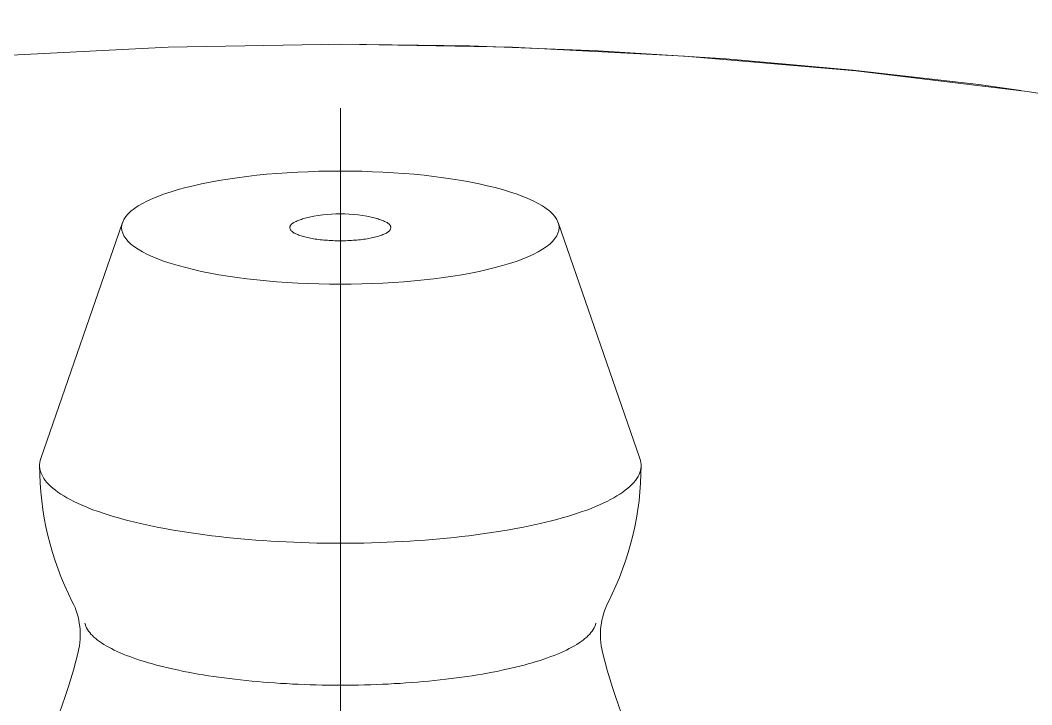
# Model space of a CAD drawing. Header units: millimetres. Extents: x 0 to 38884, y -3675 to 8056.
# Drawn here: x 13821.95 to 13833.04, y 3645.6 to 3653.11 of the extents above; entities that cross this region are included whole.
import ezdxf

# ---------------------------------------------------------------- set-up
doc = ezdxf.new("R2010")
doc.units = ezdxf.units.MM
doc.header["$LTSCALE"] = 2.4
doc.linetypes.add('CENTER2', pattern=[28.575, 19.05, -3.175, 3.175, -3.175])
doc.linetypes.add('HIDDEN', pattern=[9.525, 6.35, -3.175])
doc.layers.add('04_HIDDEN', color=2, linetype='HIDDEN', lineweight=13)
doc.layers.add('05_CENTER', color=4, linetype='CENTER2', lineweight=13)

# ---------------------------------------------------------------- blocks, each defined once
blk = doc.blocks.new('MUCFC207b_1')
at = {"color": 0}
for p, q in [((-0.118, 53.608), (-0.235, 53.606)), ((0, 53.609), (-0.118, 53.608)), ((0.118, 53.608), (0, 53.609)), ((0.235, 53.606), (0.118, 53.608)), ((-1.333, 53.504), (-1.43, 53.487)), ((-1.234, 53.521), (-1.333, 53.504)), ((-1.131, 53.536), (-1.234, 53.521)), ((-1.026, 53.549), (-1.131, 53.536)), ((-0.918, 53.562), (-1.026, 53.549)), ((-0.809, 53.573), (-0.918, 53.562)), ((-0.697, 53.582), (-0.809, 53.573)), ((-0.583, 53.591), (-0.697, 53.582)), ((-0.468, 53.597), (-0.583, 53.591)), ((-0.352, 53.602), (-0.468, 53.597)), ((-0.235, 53.606), (-0.352, 53.602)), ((0.352, 53.602), (0.235, 53.606)), ((0.468, 53.597), (0.352, 53.602)), ((0.583, 53.591), (0.468, 53.597)), ((0.697, 53.582), (0.583, 53.591)), ((0.809, 53.573), (0.697, 53.582)), ((0.918, 53.562), (0.809, 53.573)), ((1.026, 53.549), (0.918, 53.562)), ((1.131, 53.536), (1.026, 53.549)), ((1.234, 53.521), (1.131, 53.536)), ((1.333, 53.504), (1.234, 53.521)), ((1.43, 53.487), (1.333, 53.504)), ((-1.778, 53.405), (-1.855, 53.382)), ((-1.697, 53.427), (-1.778, 53.405)), ((-1.612, 53.448), (-1.697, 53.427)), ((-1.523, 53.468), (-1.612, 53.448)), ((-1.43, 53.487), (-1.523, 53.468)), ((1.523, 53.468), (1.43, 53.487)), ((1.612, 53.448), (1.523, 53.468)), ((1.697, 53.427), (1.612, 53.448)), ((1.778, 53.405), (1.697, 53.427)), ((1.855, 53.382), (1.778, 53.405)), ((-2.117, 53.281), (-2.17, 53.254)), ((-2.059, 53.307), (-2.117, 53.281)), ((-1.996, 53.333), (-2.059, 53.307)), ((-1.928, 53.358), (-1.996, 53.333)), ((-1.855, 53.382), (-1.928, 53.358)), ((1.928, 53.358), (1.855, 53.382)), ((1.996, 53.333), (1.928, 53.358)), ((2.059, 53.307), (1.996, 53.333)), ((2.117, 53.281), (2.059, 53.307)), ((2.17, 53.254), (2.117, 53.281)), ((-2.297, 53.168), (-2.328, 53.139)), ((-2.26, 53.197), (-2.297, 53.168)), ((-2.217, 53.226), (-2.26, 53.197)), ((-2.17, 53.254), (-2.217, 53.226)), ((2.217, 53.226), (2.17, 53.254)), ((2.26, 53.197), (2.217, 53.226)), ((2.297, 53.168), (2.26, 53.197)), ((2.328, 53.139), (2.297, 53.168)), ((-2.374, 53.079), (-2.388, 53.049)), ((-2.354, 53.109), (-2.374, 53.079)), ((-2.328, 53.139), (-2.354, 53.109)), ((-0.495, 53.053), (-0.504, 53.048)), ((-0.485, 53.057), (-0.495, 53.053)), ((-0.475, 53.062), (-0.485, 53.057)), ((-0.464, 53.067), (-0.475, 53.062)), ((-0.452, 53.071), (-0.464, 53.067)), ((-0.44, 53.075), (-0.452, 53.071)), ((-0.427, 53.079), (-0.44, 53.075)), ((-0.414, 53.083), (-0.427, 53.079)), ((-0.4, 53.087), (-0.414, 53.083)), ((-0.386, 53.091), (-0.4, 53.087)), ((0.4, 53.087), (0.386, 53.091)), ((0.414, 53.083), (0.4, 53.087)), ((0.427, 53.079), (0.414, 53.083)), ((0.44, 53.075), (0.427, 53.079)), ((0.452, 53.071), (0.44, 53.075)), ((0.464, 53.067), (0.452, 53.071)), ((0.475, 53.062), (0.464, 53.067)), ((0.485, 53.057), (0.475, 53.062)), ((0.495, 53.053), (0.485, 53.057)), ((0.504, 53.048), (0.495, 53.053)), ((2.354, 53.109), (2.328, 53.139)), ((2.374, 53.079), (2.354, 53.109)), ((2.388, 53.049), (2.374, 53.079)), ((-2.39, 53.043), (-3.287, 50.456)), ((-2.397, 53.018), (-2.4, 52.988)), ((-2.4, 52.988), (-2.397, 52.957)), ((-2.388, 53.049), (-2.397, 53.018)), ((-2.397, 52.957), (-2.388, 52.927)), ((-0.552, 53.002), (-0.554, 52.997)), ((-0.554, 52.997), (-0.554, 52.991)), ((-0.554, 52.991), (-0.554, 52.986)), ((-0.554, 52.986), (-0.554, 52.981)), ((-0.554, 52.981), (-0.552, 52.975)), ((-0.55, 53.007), (-0.552, 53.002)), ((-0.552, 52.975), (-0.55, 52.97)), ((-0.546, 53.012), (-0.55, 53.007)), ((-0.55, 52.97), (-0.547, 52.965)), ((-0.547, 52.965), (-0.544, 52.96)), ((-0.542, 53.018), (-0.546, 53.012)), ((-0.544, 52.96), (-0.539, 52.954)), ((-0.538, 53.023), (-0.542, 53.018)), ((-0.539, 52.954), (-0.534, 52.949)), ((-0.532, 53.028), (-0.538, 53.023)), ((-0.534, 52.949), (-0.528, 52.944)), ((-0.526, 53.033), (-0.532, 53.028)), ((-0.528, 52.944), (-0.521, 52.939)), ((-0.52, 53.038), (-0.526, 53.033)), ((-0.512, 53.043), (-0.52, 53.038)), ((-0.504, 53.048), (-0.512, 53.043)), ((0.512, 53.043), (0.504, 53.048)), ((0.52, 53.038), (0.512, 53.043)), ((0.526, 53.033), (0.52, 53.038)), ((0.521, 52.939), (0.528, 52.944)), ((0.532, 53.028), (0.526, 53.033)), ((0.528, 52.944), (0.534, 52.949)), ((0.538, 53.023), (0.532, 53.028)), ((0.534, 52.949), (0.539, 52.954)), ((0.542, 53.018), (0.538, 53.023)), ((0.539, 52.954), (0.544, 52.96)), ((0.546, 53.012), (0.542, 53.018)), ((0.544, 52.96), (0.547, 52.965)), ((0.55, 53.007), (0.546, 53.012)), ((0.547, 52.965), (0.55, 52.97)), ((0.552, 53.002), (0.55, 53.007)), ((0.55, 52.97), (0.552, 52.975)), ((0.554, 52.997), (0.552, 53.002)), ((0.552, 52.975), (0.554, 52.981)), ((0.554, 52.991), (0.554, 52.997)), ((0.554, 52.986), (0.554, 52.991)), ((0.554, 52.981), (0.554, 52.986)), ((2.397, 53.018), (2.388, 53.049)), ((2.388, 52.927), (2.397, 52.957)), ((2.39, 53.043), (3.287, 50.456)), ((2.4, 52.988), (2.397, 53.018)), ((2.397, 52.957), (2.4, 52.988)), ((-2.388, 52.927), (-2.374, 52.897)), ((-2.374, 52.897), (-2.354, 52.867)), ((-2.354, 52.867), (-2.328, 52.837)), ((-2.328, 52.837), (-2.297, 52.808)), ((-0.521, 52.939), (-0.514, 52.934)), ((-0.514, 52.934), (-0.506, 52.929)), ((-0.506, 52.929), (-0.497, 52.924)), ((-0.497, 52.924), (-0.488, 52.92)), ((-0.488, 52.92), (-0.478, 52.915)), ((-0.478, 52.915), (-0.467, 52.911)), ((-0.467, 52.911), (-0.456, 52.906)), ((-0.456, 52.906), (-0.443, 52.902)), ((-0.443, 52.902), (-0.431, 52.898)), ((-0.431, 52.898), (-0.418, 52.894)), ((-0.418, 52.894), (-0.404, 52.89)), ((-0.404, 52.89), (-0.389, 52.886)), ((-0.389, 52.886), (-0.375, 52.882)), ((-0.375, 52.882), (-0.359, 52.879)), ((-0.359, 52.879), (-0.343, 52.875)), ((-0.343, 52.875), (-0.327, 52.872)), ((-0.327, 52.872), (-0.31, 52.869)), ((-0.31, 52.869), (-0.293, 52.866)), ((-0.293, 52.866), (-0.275, 52.863)), ((-0.275, 52.863), (-0.257, 52.861)), ((-0.257, 52.861), (-0.239, 52.858)), ((-0.239, 52.858), (-0.22, 52.856)), ((-0.22, 52.856), (-0.201, 52.854)), ((-0.201, 52.854), (-0.182, 52.852)), ((-0.182, 52.852), (-0.162, 52.851)), ((-0.162, 52.851), (-0.142, 52.849)), ((-0.142, 52.849), (-0.122, 52.848)), ((-0.122, 52.848), (-0.102, 52.847)), ((-0.102, 52.847), (-0.082, 52.846)), ((-0.082, 52.846), (-0.062, 52.845)), ((-0.062, 52.845), (-0.041, 52.845)), ((-0.041, 52.845), (-0.021, 52.844)), ((-0.021, 52.844), (0, 52.844)), ((0, 52.844), (0.021, 52.844)), ((0.021, 52.844), (0.041, 52.845)), ((0.041, 52.845), (0.062, 52.845)), ((0.062, 52.845), (0.082, 52.846)), ((0.082, 52.846), (0.102, 52.847)), ((0.102, 52.847), (0.122, 52.848)), ((0.122, 52.848), (0.142, 52.849)), ((0.142, 52.849), (0.162, 52.851)), ((0.162, 52.851), (0.182, 52.852)), ((0.182, 52.852), (0.201, 52.854)), ((0.201, 52.854), (0.22, 52.856)), ((0.22, 52.856), (0.239, 52.858)), ((0.239, 52.858), (0.257, 52.861)), ((0.257, 52.861), (0.275, 52.863)), ((0.275, 52.863), (0.293, 52.866)), ((0.293, 52.866), (0.31, 52.869)), ((0.31, 52.869), (0.327, 52.872)), ((0.327, 52.872), (0.343, 52.875)), ((0.343, 52.875), (0.359, 52.879)), ((0.359, 52.879), (0.375, 52.882)), ((0.375, 52.882), (0.389, 52.886)), ((0.389, 52.886), (0.404, 52.89)), ((0.404, 52.89), (0.418, 52.894)), ((0.418, 52.894), (0.431, 52.898)), ((0.431, 52.898), (0.443, 52.902)), ((0.443, 52.902), (0.456, 52.906)), ((0.456, 52.906), (0.467, 52.911)), ((0.467, 52.911), (0.478, 52.915)), ((0.478, 52.915), (0.488, 52.92)), ((0.488, 52.92), (0.497, 52.924)), ((0.497, 52.924), (0.506, 52.929)), ((0.506, 52.929), (0.514, 52.934)), ((0.514, 52.934), (0.521, 52.939)), ((2.297, 52.808), (2.328, 52.837)), ((2.328, 52.837), (2.354, 52.867)), ((2.354, 52.867), (2.374, 52.897)), ((2.374, 52.897), (2.388, 52.927)), ((-2.297, 52.808), (-2.26, 52.779)), ((-2.26, 52.779), (-2.217, 52.75)), ((-2.217, 52.75), (-2.17, 52.722)), ((-2.17, 52.722), (-2.117, 52.695)), ((2.117, 52.695), (2.17, 52.722)), ((2.17, 52.722), (2.217, 52.75)), ((2.217, 52.75), (2.26, 52.779)), ((2.26, 52.779), (2.297, 52.808)), ((-2.117, 52.695), (-2.059, 52.669)), ((-2.059, 52.669), (-1.996, 52.643)), ((-1.996, 52.643), (-1.928, 52.618)), ((-1.928, 52.618), (-1.855, 52.594)), ((1.855, 52.594), (1.928, 52.618)), ((1.928, 52.618), (1.996, 52.643)), ((1.996, 52.643), (2.059, 52.669)), ((2.059, 52.669), (2.117, 52.695)), ((-1.855, 52.594), (-1.778, 52.571)), ((-1.778, 52.571), (-1.697, 52.549)), ((-1.697, 52.549), (-1.612, 52.528)), ((-1.612, 52.528), (-1.523, 52.508)), ((-1.523, 52.508), (-1.43, 52.489)), ((1.43, 52.489), (1.523, 52.508)), ((1.523, 52.508), (1.612, 52.528)), ((1.612, 52.528), (1.697, 52.549)), ((1.697, 52.549), (1.778, 52.571)), ((1.778, 52.571), (1.855, 52.594)), ((-1.43, 52.489), (-1.333, 52.471)), ((-1.333, 52.471), (-1.234, 52.455)), ((-1.234, 52.455), (-1.131, 52.44)), ((-1.131, 52.44), (-1.026, 52.426)), ((-1.026, 52.426), (-0.918, 52.414)), ((-0.918, 52.414), (-0.809, 52.403)), ((-0.809, 52.403), (-0.697, 52.394)), ((-0.697, 52.394), (-0.583, 52.385)), ((0.583, 52.385), (0.697, 52.394)), ((0.697, 52.394), (0.809, 52.403)), ((0.809, 52.403), (0.918, 52.414)), ((0.918, 52.414), (1.026, 52.426)), ((1.026, 52.426), (1.131, 52.44)), ((1.131, 52.44), (1.234, 52.455)), ((1.234, 52.455), (1.333, 52.471)), ((1.333, 52.471), (1.43, 52.489)), ((-0.583, 52.385), (-0.468, 52.379)), ((-0.468, 52.379), (-0.352, 52.374)), ((-0.352, 52.374), (-0.235, 52.37)), ((-0.235, 52.37), (-0.118, 52.368)), ((-0.118, 52.368), (0, 52.367)), ((0, 52.367), (0.118, 52.368)), ((0.118, 52.368), (0.235, 52.37)), ((0.235, 52.37), (0.352, 52.374)), ((0.352, 52.374), (0.468, 52.379)), ((0.468, 52.379), (0.583, 52.385)), ((-3.298, 50.412), (-3.3, 50.39)), ((-3.3, 50.39), (-3.3, 50.368)), ((-3.293, 50.434), (-3.298, 50.412)), ((-3.287, 50.456), (-3.293, 50.434)), ((3.293, 50.434), (3.287, 50.456)), ((3.298, 50.412), (3.293, 50.434)), ((3.3, 50.39), (3.298, 50.412)), ((3.3, 50.368), (3.3, 50.39)), ((-3.3, 50.368), (-3.297, 50.346)), ((-3.297, 50.346), (-3.293, 50.323)), ((-3.293, 50.323), (-3.286, 50.301)), ((-3.286, 50.301), (-3.277, 50.279)), ((-3.277, 50.279), (-3.266, 50.257)), ((3.266, 50.257), (3.277, 50.279)), ((3.277, 50.279), (3.286, 50.301)), ((3.286, 50.301), (3.293, 50.323)), ((3.293, 50.323), (3.297, 50.346)), ((3.297, 50.346), (3.3, 50.368)), ((-3.266, 50.257), (-3.252, 50.236)), ((-3.252, 50.236), (-3.237, 50.214)), ((-3.237, 50.214), (-3.219, 50.192)), ((-3.219, 50.192), (-3.199, 50.17)), ((-3.199, 50.17), (-3.177, 50.149)), ((3.177, 50.149), (3.199, 50.17)), ((3.199, 50.17), (3.219, 50.192)), ((3.219, 50.192), (3.237, 50.214)), ((3.237, 50.214), (3.252, 50.236)), ((3.252, 50.236), (3.266, 50.257)), ((-3.177, 50.149), (-3.153, 50.128)), ((-3.153, 50.128), (-3.127, 50.107)), ((-3.127, 50.107), (-3.098, 50.086)), ((-3.098, 50.086), (-3.068, 50.065)), ((-3.068, 50.065), (-3.035, 50.045)), ((3.035, 50.045), (3.068, 50.065)), ((3.068, 50.065), (3.098, 50.086)), ((3.098, 50.086), (3.127, 50.107)), ((3.127, 50.107), (3.153, 50.128)), ((3.153, 50.128), (3.177, 50.149)), ((-3.035, 50.045), (-3, 50.024)), ((-3, 50.024), (-2.964, 50.004)), ((-2.964, 50.004), (-2.925, 49.985)), ((-2.925, 49.985), (-2.885, 49.965)), ((-2.885, 49.965), (-2.842, 49.946)), ((-2.842, 49.946), (-2.798, 49.927)), ((2.798, 49.927), (2.842, 49.946)), ((2.842, 49.946), (2.885, 49.965)), ((2.885, 49.965), (2.925, 49.985)), ((2.925, 49.985), (2.964, 50.004)), ((2.964, 50.004), (3, 50.024)), ((3, 50.024), (3.035, 50.045)), ((-2.798, 49.927), (-2.751, 49.908)), ((-2.751, 49.908), (-2.703, 49.89)), ((-2.703, 49.89), (-2.653, 49.872)), ((-2.653, 49.872), (-2.601, 49.854)), ((-2.601, 49.854), (-2.548, 49.837)), ((-2.548, 49.837), (-2.492, 49.82)), ((2.492, 49.82), (2.548, 49.837)), ((2.548, 49.837), (2.601, 49.854)), ((2.601, 49.854), (2.653, 49.872)), ((2.653, 49.872), (2.703, 49.89)), ((2.703, 49.89), (2.751, 49.908)), ((2.751, 49.908), (2.798, 49.927)), ((-2.492, 49.82), (-2.435, 49.804)), ((-2.435, 49.804), (-2.377, 49.787)), ((-2.377, 49.787), (-2.317, 49.772)), ((-2.317, 49.772), (-2.255, 49.756)), ((-2.255, 49.756), (-2.192, 49.741)), ((-2.192, 49.741), (-2.127, 49.727)), ((-2.127, 49.727), (-2.061, 49.713)), ((2.061, 49.713), (2.127, 49.727)), ((2.127, 49.727), (2.192, 49.741)), ((2.192, 49.741), (2.255, 49.756)), ((2.255, 49.756), (2.317, 49.772)), ((2.317, 49.772), (2.377, 49.787)), ((2.377, 49.787), (2.435, 49.804)), ((2.435, 49.804), (2.492, 49.82)), ((-2.061, 49.713), (-1.993, 49.699)), ((-1.993, 49.699), (-1.924, 49.686)), ((-1.924, 49.686), (-1.854, 49.673)), ((-1.854, 49.673), (-1.783, 49.661)), ((-1.783, 49.661), (-1.71, 49.649)), ((-1.71, 49.649), (-1.636, 49.638)), ((-1.636, 49.638), (-1.561, 49.627)), ((-1.561, 49.627), (-1.486, 49.617)), ((-1.486, 49.617), (-1.409, 49.608)), ((1.409, 49.608), (1.486, 49.617)), ((1.486, 49.617), (1.561, 49.627)), ((1.561, 49.627), (1.636, 49.638)), ((1.636, 49.638), (1.71, 49.649)), ((1.71, 49.649), (1.783, 49.661)), ((1.783, 49.661), (1.854, 49.673)), ((1.854, 49.673), (1.924, 49.686)), ((1.924, 49.686), (1.993, 49.699)), ((1.993, 49.699), (2.061, 49.713)), ((-1.409, 49.608), (-1.331, 49.598)), ((-1.331, 49.598), (-1.252, 49.59)), ((-1.252, 49.59), (-1.172, 49.582)), ((-1.172, 49.582), (-1.092, 49.574)), ((-1.092, 49.574), (-1.011, 49.567)), ((-1.011, 49.567), (-0.929, 49.56)), ((-0.929, 49.56), (-0.846, 49.554)), ((-0.846, 49.554), (-0.763, 49.549)), ((-0.763, 49.549), (-0.68, 49.544)), ((-0.68, 49.544), (-0.596, 49.54)), ((-0.596, 49.54), (-0.512, 49.536)), ((-0.512, 49.536), (-0.427, 49.533)), ((-0.427, 49.533), (-0.342, 49.53)), ((-0.342, 49.53), (-0.257, 49.528)), ((-0.257, 49.528), (-0.171, 49.527)), ((-0.171, 49.527), (-0.086, 49.526)), ((-0.086, 49.526), (0, 49.526)), ((0, 49.526), (0.086, 49.526)), ((0.086, 49.526), (0.171, 49.527)), ((0.171, 49.527), (0.257, 49.528)), ((0.257, 49.528), (0.342, 49.53)), ((0.342, 49.53), (0.427, 49.533)), ((0.427, 49.533), (0.512, 49.536)), ((0.512, 49.536), (0.596, 49.54)), ((0.596, 49.54), (0.68, 49.544)), ((0.68, 49.544), (0.763, 49.549)), ((0.763, 49.549), (0.846, 49.554)), ((0.846, 49.554), (0.929, 49.56)), ((0.929, 49.56), (1.011, 49.567)), ((1.011, 49.567), (1.092, 49.574)), ((1.092, 49.574), (1.172, 49.582)), ((1.172, 49.582), (1.252, 49.59)), ((1.252, 49.59), (1.331, 49.598)), ((1.331, 49.598), (1.409, 49.608)), ((-2.803, 48.647), (-2.798, 48.63)), ((-2.798, 48.63), (-2.792, 48.613)), ((-2.792, 48.613), (-2.784, 48.596)), ((2.784, 48.596), (2.792, 48.613)), ((2.792, 48.613), (2.798, 48.63)), ((2.798, 48.63), (2.803, 48.647)), ((-2.784, 48.596), (-2.774, 48.579)), ((-2.774, 48.579), (-2.763, 48.562)), ((-2.763, 48.562), (-2.75, 48.546)), ((-2.75, 48.546), (-2.736, 48.529)), ((-2.736, 48.529), (-2.72, 48.512)), ((-2.72, 48.512), (-2.703, 48.496)), ((2.703, 48.496), (2.72, 48.512)), ((2.72, 48.512), (2.736, 48.529)), ((2.736, 48.529), (2.75, 48.546)), ((2.75, 48.546), (2.763, 48.562)), ((2.763, 48.562), (2.774, 48.579)), ((2.774, 48.579), (2.784, 48.596)), ((-2.703, 48.496), (-2.684, 48.48)), ((-2.684, 48.48), (-2.664, 48.463)), ((-2.664, 48.463), (-2.642, 48.447)), ((-2.642, 48.447), (-2.619, 48.431)), ((-2.619, 48.431), (-2.595, 48.415)), ((-2.595, 48.415), (-2.569, 48.4)), ((-2.569, 48.4), (-2.541, 48.384)), ((2.541, 48.384), (2.569, 48.4)), ((2.569, 48.4), (2.595, 48.415)), ((2.595, 48.415), (2.619, 48.431)), ((2.619, 48.431), (2.642, 48.447)), ((2.642, 48.447), (2.664, 48.463)), ((2.664, 48.463), (2.684, 48.48)), ((2.684, 48.48), (2.703, 48.496)), ((-2.541, 48.384), (-2.512, 48.369)), ((-2.512, 48.369), (-2.482, 48.354)), ((-2.482, 48.354), (-2.45, 48.339)), ((-2.45, 48.339), (-2.417, 48.324)), ((-2.417, 48.324), (-2.383, 48.309)), ((-2.383, 48.309), (-2.347, 48.295)), ((-2.347, 48.295), (-2.31, 48.281)), ((-2.31, 48.281), (-2.272, 48.267)), ((2.272, 48.267), (2.31, 48.281)), ((2.31, 48.281), (2.347, 48.295)), ((2.347, 48.295), (2.383, 48.309)), ((2.383, 48.309), (2.417, 48.324)), ((2.417, 48.324), (2.45, 48.339)), ((2.45, 48.339), (2.482, 48.354)), ((2.482, 48.354), (2.512, 48.369)), ((2.512, 48.369), (2.541, 48.384)), ((-2.272, 48.267), (-2.232, 48.253)), ((-2.232, 48.253), (-2.192, 48.24)), ((-2.192, 48.24), (-2.15, 48.227)), ((-2.15, 48.227), (-2.106, 48.214)), ((-2.106, 48.214), (-2.062, 48.201)), ((-2.062, 48.201), (-2.017, 48.189)), ((-2.017, 48.189), (-1.97, 48.177)), ((-1.97, 48.177), (-1.922, 48.165)), ((1.922, 48.165), (1.97, 48.177)), ((1.97, 48.177), (2.017, 48.189)), ((2.017, 48.189), (2.062, 48.201)), ((2.062, 48.201), (2.106, 48.214)), ((2.106, 48.214), (2.15, 48.227)), ((2.15, 48.227), (2.192, 48.24)), ((2.192, 48.24), (2.232, 48.253)), ((2.232, 48.253), (2.272, 48.267)), ((-1.922, 48.165), (-1.874, 48.153)), ((-1.874, 48.153), (-1.824, 48.142)), ((-1.824, 48.142), (-1.773, 48.131)), ((-1.773, 48.131), (-1.721, 48.12)), ((-1.721, 48.12), (-1.668, 48.11)), ((-1.668, 48.11), (-1.615, 48.1)), ((-1.615, 48.1), (-1.56, 48.09)), ((-1.56, 48.09), (-1.505, 48.081)), ((-1.505, 48.081), (-1.448, 48.072)), ((-1.448, 48.072), (-1.391, 48.063)), ((-1.391, 48.063), (-1.333, 48.055)), ((1.333, 48.055), (1.391, 48.063)), ((1.391, 48.063), (1.448, 48.072)), ((1.448, 48.072), (1.505, 48.081)), ((1.505, 48.081), (1.56, 48.09)), ((1.56, 48.09), (1.615, 48.1)), ((1.615, 48.1), (1.668, 48.11)), ((1.668, 48.11), (1.721, 48.12)), ((1.721, 48.12), (1.773, 48.131)), ((1.773, 48.131), (1.824, 48.142)), ((1.824, 48.142), (1.874, 48.153)), ((1.874, 48.153), (1.922, 48.165)), ((-1.333, 48.055), (-1.275, 48.047)), ((-1.275, 48.047), (-1.216, 48.04)), ((-1.216, 48.04), (-1.156, 48.033)), ((-1.156, 48.033), (-1.095, 48.026)), ((-1.095, 48.026), (-1.034, 48.019)), ((-1.034, 48.019), (-0.972, 48.013)), ((-0.972, 48.013), (-0.91, 48.007)), ((-0.91, 48.007), (-0.847, 48.002)), ((-0.847, 48.002), (-0.783, 47.997)), ((-0.783, 47.997), (-0.72, 47.993)), ((-0.72, 47.993), (-0.656, 47.988)), ((-0.656, 47.988), (-0.591, 47.985)), ((-0.591, 47.985), (-0.526, 47.981)), ((-0.526, 47.981), (-0.461, 47.978)), ((-0.461, 47.978), (-0.396, 47.976)), ((-0.396, 47.976), (-0.33, 47.973)), ((-0.33, 47.973), (-0.264, 47.971)), ((-0.264, 47.971), (-0.198, 47.97)), ((-0.198, 47.97), (-0.132, 47.969)), ((-0.132, 47.969), (-0.066, 47.969)), ((-0.066, 47.969), (0, 47.968)), ((0, 47.968), (0.066, 47.969)), ((0.066, 47.969), (0.132, 47.969)), ((0.132, 47.969), (0.198, 47.97)), ((0.198, 47.97), (0.264, 47.971)), ((0.264, 47.971), (0.33, 47.973)), ((0.33, 47.973), (0.396, 47.976)), ((0.396, 47.976), (0.461, 47.978)), ((0.461, 47.978), (0.526, 47.981)), ((0.526, 47.981), (0.591, 47.985)), ((0.591, 47.985), (0.656, 47.988)), ((0.656, 47.988), (0.72, 47.993)), ((0.72, 47.993), (0.783, 47.997)), ((0.783, 47.997), (0.847, 48.002)), ((0.847, 48.002), (0.91, 48.007)), ((0.91, 48.007), (0.972, 48.013)), ((0.972, 48.013), (1.034, 48.019)), ((1.034, 48.019), (1.095, 48.026)), ((1.095, 48.026), (1.156, 48.033)), ((1.156, 48.033), (1.216, 48.04)), ((1.216, 48.04), (1.275, 48.047)), ((1.275, 48.047), (1.333, 48.055))]:
    blk.add_line(p, q, dxfattribs=at)
for centre, radius, start, end in [((0, 0), 55, 58.1366, 121.8634), ((0, 51.551), 1.588, 75.9447, 104.0553), ((0, 50.38), 3.3, 180, 206.9649), ((0, 50.38), 3.3, 333.0351, 360), ((-3.654, 48.521), 0.8, 346.1981, 26.9649), ((3.654, 48.521), 0.8, 153.0351, 193.8019), ((-8.704, 49.761), 6, 330.7801, 346.1981), ((8.704, 49.761), 6, 193.8019, 209.2199)]:
    blk.add_arc(centre, radius, start, end, dxfattribs=at)
at = {"layer": '05_CENTER', "color": 0}
blk.add_line((0, -60), (0, 60), dxfattribs=at)
blk = doc.blocks.new('A$C06233B12_1')
at = {"color": 0}
blk.add_circle((0, 0), 115, dxfattribs=at)
at = {"layer": '04_HIDDEN'}
for radius in [82.6, 77.6]:
    blk.add_circle((0, 0), radius, dxfattribs=at)
at = {"layer": '05_CENTER'}
blk.add_line((0, 119), (0, -119), dxfattribs=at)
for radius in [100, 55]:
    blk.add_circle((0, 0), radius, dxfattribs=at)

msp = doc.modelspace()

# ---------------------------------------------------------------- block references
msp.add_blockref('A$C06233B12_1', (13825.4577, 3597.8468))
at = {"layer": '04_HIDDEN', "color": 4}
msp.add_blockref('MUCFC207b_1', (13825.4577, 3597.8468), dxfattribs=at)

doc.saveas('drawing.dxf')
